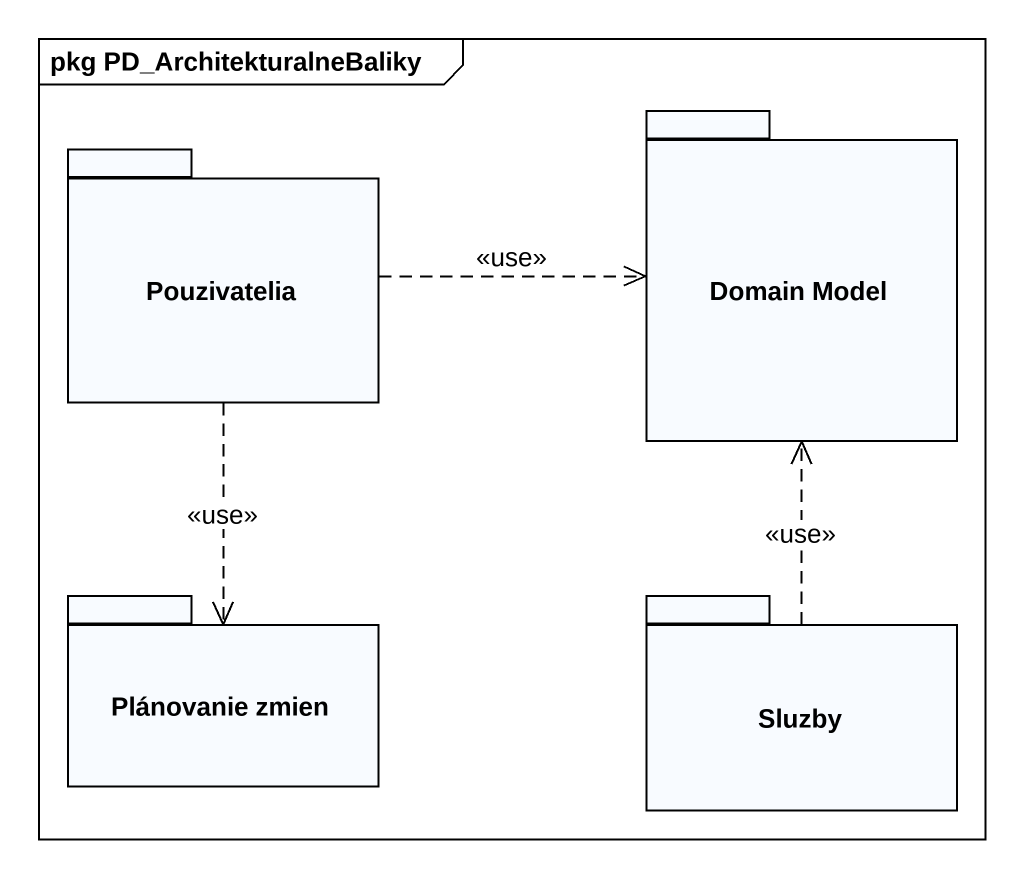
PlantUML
@startuml
mainframe pkg PD_ArchitekturalneBaliky
package "Domain Model" as Domain_Model {
}
package Pouzivatelia {
}
package "Plánovanie zmien" as Plánovanie_zmien {
}
package Sluzby {
}
Pouzivatelia .right.> Domain_Model : <<use>>
Pouzivatelia ..> Plánovanie_zmien : <<use>>
Sluzby .up.> Domain_Model : <<use>>
@enduml
